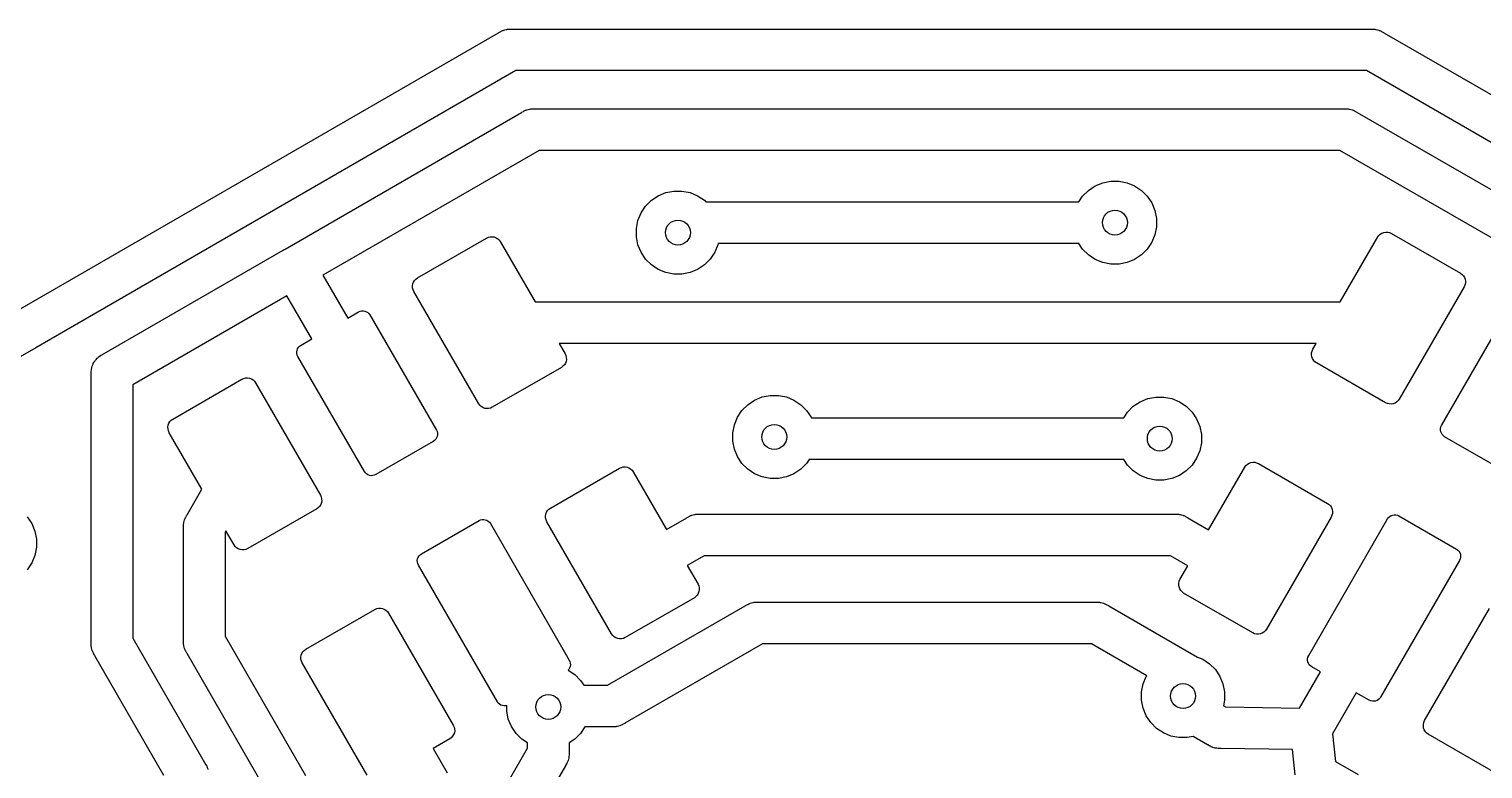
# Model space of a CAD drawing. Extents: x 3.79 to 7.56, y -4.78 to -3.57.
# Drawn here: x 4.8947 to 5.2392, y -3.9547 to -3.7793 of the extents above; entities that cross this region are included whole.
import ezdxf

# ---------------------------------------------------------------- set-up
doc = ezdxf.new("R2010")
doc.units = 0
doc.header["$MEASUREMENT"] = 0
doc.layers.add('BLACK', color=7, linetype='CONTINUOUS')

msp = doc.modelspace()

# ---------------------------------------------------------------- linework, layer by layer
at = {"layer": 'BLACK', "linetype": 'CONTINUOUS'}
for p, q in [((4.89098, -3.84656), (5.00593, -3.78019)), ((5.00593, -3.78019), (5.00599, -3.78014)), ((5.00599, -3.78014), (5.00635, -3.77995)), ((5.00635, -3.77995), (5.00649, -3.77987)), ((5.00649, -3.77987), (5.00656, -3.77984)), ((5.00656, -3.77984), (5.00685, -3.77968)), ((5.00685, -3.77968), (5.007, -3.77964)), ((5.007, -3.77964), (5.00715, -3.77957)), ((5.00715, -3.77957), (5.00746, -3.7795)), ((5.00746, -3.7795), (5.00777, -3.7794)), ((5.00777, -3.7794), (5.00793, -3.77939)), ((5.00793, -3.77939), (5.00809, -3.77935)), ((5.00809, -3.77935), (5.00842, -3.77934)), ((5.00842, -3.77934), (5.0085, -3.77933)), ((5.0085, -3.77933), (5.00866, -3.77933)), ((5.00866, -3.77933), (5.00906, -3.77932)), ((5.00906, -3.77932), (5.00914, -3.77933)), ((5.00914, -3.77933), (5.21247, -3.77933)), ((5.21247, -3.77933), (5.21255, -3.77932)), ((5.21255, -3.77932), (5.21295, -3.77933)), ((5.21295, -3.77933), (5.21311, -3.77933)), ((5.21311, -3.77933), (5.2132, -3.77934)), ((5.2132, -3.77934), (5.21352, -3.77935)), ((5.21352, -3.77935), (5.21367, -3.77939)), ((5.21367, -3.77939), (5.21384, -3.7794)), ((5.21384, -3.7794), (5.21415, -3.7795)), ((5.21415, -3.7795), (5.21446, -3.77957)), ((5.21446, -3.77957), (5.21461, -3.77964)), ((5.21461, -3.77964), (5.21476, -3.77968)), ((5.21476, -3.77968), (5.21505, -3.77984)), ((5.21505, -3.77984), (5.21512, -3.77987)), ((5.21512, -3.77987), (5.21526, -3.77995)), ((5.21526, -3.77995), (5.21562, -3.78014)), ((5.21562, -3.78014), (5.21568, -3.78019)), ((5.21568, -3.78019), (5.32607, -3.84392)), ((5.01006, -3.78917), (4.8963, -3.85485)), ((5.21155, -3.78917), (5.01006, -3.78917)), ((5.32116, -3.85246), (5.21155, -3.78917)), ((4.95535, -3.83145), (5.0114, -3.79909)), ((5.0114, -3.79909), (5.01146, -3.79904)), ((5.01146, -3.79904), (5.01182, -3.79885)), ((5.01182, -3.79885), (5.01196, -3.79877)), ((5.01196, -3.79877), (5.01203, -3.79873)), ((5.01203, -3.79873), (5.01232, -3.79858)), ((5.01232, -3.79858), (5.01247, -3.79853)), ((5.01247, -3.79853), (5.01262, -3.79847)), ((5.01262, -3.79847), (5.01293, -3.79839)), ((5.01293, -3.79839), (5.01324, -3.7983)), ((5.01324, -3.7983), (5.01341, -3.79828)), ((5.01341, -3.79828), (5.01356, -3.79825)), ((5.01356, -3.79825), (5.01389, -3.79824)), ((5.01389, -3.79824), (5.01397, -3.79823)), ((5.01397, -3.79823), (5.01413, -3.79823)), ((5.01413, -3.79823), (5.01453, -3.79822)), ((5.01453, -3.79822), (5.01461, -3.79823)), ((5.01461, -3.79823), (5.20617, -3.79823)), ((5.20617, -3.79823), (5.20625, -3.79822)), ((5.20625, -3.79822), (5.20665, -3.79823)), ((5.20665, -3.79823), (5.20682, -3.79823)), ((5.20682, -3.79823), (5.2069, -3.79824)), ((5.2069, -3.79824), (5.20722, -3.79825)), ((5.20722, -3.79825), (5.20738, -3.79828)), ((5.20738, -3.79828), (5.20754, -3.7983)), ((5.20754, -3.7983), (5.20785, -3.79839)), ((5.20785, -3.79839), (5.20816, -3.79847)), ((5.20816, -3.79847), (5.20831, -3.79853)), ((5.20831, -3.79853), (5.20847, -3.79858)), ((5.20847, -3.79858), (5.20875, -3.79873)), ((5.20875, -3.79873), (5.20883, -3.79877)), ((5.20883, -3.79877), (5.20897, -3.79885)), ((5.20897, -3.79885), (5.20932, -3.79904)), ((5.20932, -3.79904), (5.20938, -3.79909)), ((5.20938, -3.79909), (5.25958, -3.82807)), ((5.01553, -3.80807), (4.96432, -3.83764)), ((5.20526, -3.80807), (5.01553, -3.80807)), ((5.25446, -3.83648), (5.20526, -3.80807)), ((5.14569, -3.81755), (5.14731, -3.81647)), ((5.14731, -3.81647), (5.1491, -3.81573)), ((5.1491, -3.81573), (5.151, -3.81535)), ((5.151, -3.81535), (5.15294, -3.81535)), ((5.15294, -3.81535), (5.15484, -3.81573)), ((5.15484, -3.81573), (5.15663, -3.81647)), ((5.15663, -3.81647), (5.15824, -3.81755)), ((5.04078, -3.82128), (5.04215, -3.81991)), ((5.04215, -3.81991), (5.04376, -3.81884)), ((5.04376, -3.81884), (5.04555, -3.81809)), ((5.04555, -3.81809), (5.04746, -3.81772)), ((5.04746, -3.81772), (5.04939, -3.81772)), ((5.04939, -3.81772), (5.0513, -3.81809)), ((5.0513, -3.81809), (5.05309, -3.81884)), ((5.05309, -3.81884), (5.0547, -3.81991)), ((5.0547, -3.81991), (5.05506, -3.82028)), ((5.14342, -3.82028), (5.14432, -3.81892)), ((5.14432, -3.81892), (5.14569, -3.81755)), ((5.15824, -3.81755), (5.15961, -3.81892)), ((5.15961, -3.81892), (5.16069, -3.82053)), ((5.03896, -3.82469), (5.0397, -3.8229)), ((5.0397, -3.8229), (5.04078, -3.82128)), ((5.05506, -3.82028), (5.14342, -3.82028)), ((5.16069, -3.82053), (5.16143, -3.82233)), ((5.16143, -3.82233), (5.16181, -3.82423)), ((5.03858, -3.82659), (5.03896, -3.82469)), ((5.03858, -3.82853), (5.03858, -3.82659)), ((5.16181, -3.82617), (5.16143, -3.82807)), ((5.16181, -3.82423), (5.16181, -3.82617)), ((4.98674, -3.83829), (5.00311, -3.82884)), ((5.00311, -3.82884), (5.00353, -3.82865)), ((5.00353, -3.82865), (5.00398, -3.82854)), ((5.00398, -3.82854), (5.00444, -3.82853)), ((5.00444, -3.82853), (5.0049, -3.8286)), ((5.0049, -3.8286), (5.00533, -3.82876)), ((5.00533, -3.82876), (5.00573, -3.82901)), ((5.00573, -3.82901), (5.00607, -3.82933)), ((5.00607, -3.82933), (5.00634, -3.8297)), ((5.00634, -3.8297), (5.01458, -3.84398)), ((5.03896, -3.83043), (5.03858, -3.82853)), ((5.05795, -3.83012), (5.05789, -3.83043)), ((5.14342, -3.83012), (5.05795, -3.83012)), ((5.14432, -3.83147), (5.14342, -3.83012)), ((5.16069, -3.82986), (5.15961, -3.83147)), ((5.16143, -3.82807), (5.16069, -3.82986)), ((5.20536, -3.84398), (5.21424, -3.8286)), ((5.21424, -3.8286), (5.2145, -3.82823)), ((5.2145, -3.82823), (5.21484, -3.82791)), ((5.21484, -3.82791), (5.21524, -3.82767)), ((5.21524, -3.82767), (5.21567, -3.8275)), ((5.21567, -3.8275), (5.21613, -3.82743)), ((5.21613, -3.82743), (5.21659, -3.82744)), ((5.21659, -3.82744), (5.21704, -3.82755)), ((5.21704, -3.82755), (5.21746, -3.82774)), ((5.21746, -3.82774), (5.23383, -3.83719)), ((4.91196, -3.8565), (4.95493, -3.83169)), ((4.95493, -3.83169), (4.95512, -3.83155)), ((4.95493, -3.83169), (4.95493, -3.83169)), ((4.95493, -3.83169), (4.95493, -3.83169)), ((4.95512, -3.83155), (4.95535, -3.83145)), ((5.0397, -3.83222), (5.03896, -3.83043)), ((5.04078, -3.83383), (5.0397, -3.83222)), ((5.05715, -3.83222), (5.05607, -3.83383)), ((5.05789, -3.83043), (5.05715, -3.83222)), ((5.14569, -3.83284), (5.14432, -3.83147)), ((5.14731, -3.83392), (5.14569, -3.83284)), ((5.15824, -3.83284), (5.15663, -3.83392)), ((5.15961, -3.83147), (5.15824, -3.83284)), ((5.04215, -3.8352), (5.04078, -3.83383)), ((5.04376, -3.83628), (5.04215, -3.8352)), ((5.04555, -3.83702), (5.04376, -3.83628)), ((5.04746, -3.8374), (5.04555, -3.83702)), ((5.0513, -3.83702), (5.04939, -3.8374)), ((5.05309, -3.83628), (5.0513, -3.83702)), ((5.0547, -3.8352), (5.05309, -3.83628)), ((5.05607, -3.83383), (5.0547, -3.8352)), ((5.1491, -3.83466), (5.14731, -3.83392)), ((5.151, -3.83504), (5.1491, -3.83466)), ((5.15294, -3.83504), (5.151, -3.83504)), ((5.15484, -3.83466), (5.15294, -3.83504)), ((5.15663, -3.83392), (5.15484, -3.83466)), ((4.96432, -3.83764), (4.97021, -3.84783)), ((4.98557, -3.84018), (4.98564, -3.83972)), ((4.98558, -3.84064), (4.98557, -3.84018)), ((4.98564, -3.83972), (4.98581, -3.83929)), ((4.98581, -3.83929), (4.98605, -3.83889)), ((4.98605, -3.83889), (4.98637, -3.83856)), ((4.98637, -3.83856), (4.98674, -3.83829)), ((5.04939, -3.8374), (5.04746, -3.8374)), ((5.23469, -3.84042), (5.21934, -3.86701)), ((5.23383, -3.83719), (5.2342, -3.83746)), ((5.2342, -3.83746), (5.23452, -3.8378)), ((5.23452, -3.8378), (5.23477, -3.83819)), ((5.23488, -3.83999), (5.23469, -3.84042)), ((5.23477, -3.83819), (5.23493, -3.83862)), ((5.23499, -3.83954), (5.23488, -3.83999)), ((5.23493, -3.83862), (5.235, -3.83908)), ((5.235, -3.83908), (5.23499, -3.83954)), ((4.9558, -3.84256), (4.91927, -3.86365)), ((4.96168, -3.85275), (4.9558, -3.84256)), ((4.98569, -3.84109), (4.98558, -3.84064)), ((4.98588, -3.84151), (4.98569, -3.84109)), ((5.00123, -3.86811), (4.98588, -3.84151)), ((5.01458, -3.84398), (5.20536, -3.84398)), ((4.97021, -3.84783), (4.97276, -3.84636)), ((4.97276, -3.84636), (4.97312, -3.8462)), ((4.97312, -3.8462), (4.97349, -3.84611)), ((4.97349, -3.84611), (4.97388, -3.8461)), ((4.97388, -3.8461), (4.97426, -3.84616)), ((4.97426, -3.84616), (4.97462, -3.8463)), ((4.97462, -3.8463), (4.97495, -3.8465)), ((4.97495, -3.8465), (4.97523, -3.84676)), ((4.97523, -3.84676), (4.97545, -3.84708)), ((4.97545, -3.84708), (4.9912, -3.87435)), ((5.22937, -3.87326), (5.24512, -3.84598)), ((4.95881, -3.85446), (4.95913, -3.85423)), ((4.95913, -3.85423), (4.96168, -3.85275)), ((5.19967, -3.85383), (5.02026, -3.85383)), ((5.02026, -3.85383), (5.02169, -3.8563)), ((5.19888, -3.8552), (5.19967, -3.85383)), ((4.8963, -3.85485), (4.86437, -3.87329)), ((4.8963, -3.85485), (4.8963, -3.85485)), ((4.91034, -3.85793), (4.91042, -3.85779)), ((4.91042, -3.85779), (4.91065, -3.85756)), ((4.91065, -3.85756), (4.91085, -3.85731)), ((4.91085, -3.85731), (4.91098, -3.8572)), ((4.91098, -3.8572), (4.91109, -3.85709)), ((4.91109, -3.85709), (4.91135, -3.8569)), ((4.91135, -3.8569), (4.9116, -3.85669)), ((4.9116, -3.85669), (4.91196, -3.8565)), ((4.95815, -3.85581), (4.95821, -3.85543)), ((4.95816, -3.85619), (4.95815, -3.85581)), ((4.95825, -3.85657), (4.95816, -3.85619)), ((4.95821, -3.85543), (4.95834, -3.85507)), ((4.95841, -3.85692), (4.95825, -3.85657)), ((4.95834, -3.85507), (4.95855, -3.85474)), ((4.97415, -3.8842), (4.95841, -3.85692)), ((4.95855, -3.85474), (4.95881, -3.85446)), ((5.02169, -3.8563), (5.02188, -3.85672)), ((5.02188, -3.85672), (5.02199, -3.85717)), ((5.022, -3.85763), (5.02193, -3.85809)), ((5.02199, -3.85717), (5.022, -3.85763)), ((5.19857, -3.85653), (5.19858, -3.85607)), ((5.19864, -3.85699), (5.19857, -3.85653)), ((5.19858, -3.85607), (5.19869, -3.85562)), ((5.19881, -3.85743), (5.19864, -3.85699)), ((5.19869, -3.85562), (5.19888, -3.8552)), ((5.19905, -3.85782), (5.19881, -3.85743)), ((5.19937, -3.85816), (5.19905, -3.85782)), ((4.90941, -3.86048), (4.90947, -3.86016)), ((4.90943, -3.86088), (4.90941, -3.86048)), ((4.90943, -3.92462), (4.90943, -3.86088)), ((4.90947, -3.86016), (4.9095, -3.85984)), ((4.9095, -3.85984), (4.90954, -3.85968)), ((4.90954, -3.85968), (4.90957, -3.85952)), ((4.90957, -3.85952), (4.90968, -3.85922)), ((4.90968, -3.85922), (4.90978, -3.85891)), ((4.90978, -3.85891), (4.90986, -3.85877)), ((4.90986, -3.85877), (4.90991, -3.85862)), ((4.90991, -3.85862), (4.91008, -3.85834)), ((4.91008, -3.85834), (4.91024, -3.85806)), ((4.91024, -3.85806), (4.91034, -3.85793)), ((5.02083, -3.85952), (5.00446, -3.86897)), ((5.0212, -3.85925), (5.02083, -3.85952)), ((5.02152, -3.85892), (5.0212, -3.85925)), ((5.02176, -3.85852), (5.02152, -3.85892)), ((5.02193, -3.85809), (5.02176, -3.85852)), ((5.19975, -3.85843), (5.19937, -3.85816)), ((5.21611, -3.86787), (5.19975, -3.85843)), ((4.91927, -3.86365), (4.91927, -3.92371)), ((4.92878, -3.87175), (4.94515, -3.8623)), ((4.94515, -3.8623), (4.94557, -3.86211)), ((4.94557, -3.86211), (4.94602, -3.86201)), ((4.94602, -3.86201), (4.94648, -3.86199)), ((4.94648, -3.86199), (4.94694, -3.86207)), ((4.94694, -3.86207), (4.94737, -3.86223)), ((4.94737, -3.86223), (4.94777, -3.86247)), ((4.94777, -3.86247), (4.9481, -3.86279)), ((4.9481, -3.86279), (4.94837, -3.86317)), ((4.94837, -3.86317), (4.96373, -3.88976)), ((5.0015, -3.86848), (5.00123, -3.86811)), ((5.06499, -3.86834), (5.0666, -3.86726)), ((5.0666, -3.86726), (5.06839, -3.86652)), ((5.06839, -3.86652), (5.07029, -3.86614)), ((5.07029, -3.86614), (5.07223, -3.86614)), ((5.07223, -3.86614), (5.07413, -3.86652)), ((5.07413, -3.86652), (5.07592, -3.86726)), ((5.07592, -3.86726), (5.07753, -3.86834)), ((5.15632, -3.86873), (5.15794, -3.86766)), ((5.15794, -3.86766), (5.15973, -3.86691)), ((5.15973, -3.86691), (5.16163, -3.86654)), ((5.16163, -3.86654), (5.16357, -3.86654)), ((5.16357, -3.86654), (5.16547, -3.86691)), ((5.16547, -3.86691), (5.16726, -3.86766)), ((5.16726, -3.86766), (5.16887, -3.86873)), ((5.21653, -3.86807), (5.21611, -3.86787)), ((5.21698, -3.86817), (5.21653, -3.86807)), ((5.21745, -3.86819), (5.21698, -3.86817)), ((5.2179, -3.86811), (5.21745, -3.86819)), ((5.21834, -3.86795), (5.2179, -3.86811)), ((5.21873, -3.8677), (5.21834, -3.86795)), ((5.21907, -3.86739), (5.21873, -3.8677)), ((5.21934, -3.86701), (5.21907, -3.86739)), ((5.00184, -3.8688), (5.0015, -3.86848)), ((5.00223, -3.86904), (5.00184, -3.8688)), ((5.00267, -3.86921), (5.00223, -3.86904)), ((5.00312, -3.86928), (5.00267, -3.86921)), ((5.00359, -3.86927), (5.00312, -3.86928)), ((5.00404, -3.86916), (5.00359, -3.86927)), ((5.00446, -3.86897), (5.00404, -3.86916)), ((5.0618, -3.87311), (5.06254, -3.87132)), ((5.06254, -3.87132), (5.06361, -3.86971)), ((5.06361, -3.86971), (5.06499, -3.86834)), ((5.07753, -3.86834), (5.07891, -3.86971)), ((5.07891, -3.86971), (5.07998, -3.87132)), ((5.07998, -3.87132), (5.08004, -3.87146)), ((5.08004, -3.87146), (5.15405, -3.87146)), ((5.15405, -3.87146), (5.15495, -3.8701)), ((5.15495, -3.8701), (5.15632, -3.86873)), ((5.16887, -3.86873), (5.17024, -3.8701)), ((5.17024, -3.8701), (5.17132, -3.87172)), ((4.9276, -3.87364), (4.92768, -3.87319)), ((4.92762, -3.8741), (4.9276, -3.87364)), ((4.92773, -3.87456), (4.92762, -3.8741)), ((4.92768, -3.87319), (4.92784, -3.87275)), ((4.92792, -3.87498), (4.92773, -3.87456)), ((4.92784, -3.87275), (4.92809, -3.87236)), ((4.93565, -3.88838), (4.92792, -3.87498)), ((4.92809, -3.87236), (4.9284, -3.87202)), ((4.9284, -3.87202), (4.92878, -3.87175)), ((4.9912, -3.87435), (4.99136, -3.87471)), ((4.99136, -3.87471), (4.99145, -3.87508)), ((5.06142, -3.87501), (5.0618, -3.87311)), ((5.06142, -3.87695), (5.06142, -3.87501)), ((5.17132, -3.87172), (5.17206, -3.87351)), ((5.17206, -3.87351), (5.17244, -3.87541)), ((5.22911, -3.87437), (5.22912, -3.87398)), ((5.22917, -3.87475), (5.22911, -3.87437)), ((5.22912, -3.87398), (5.22921, -3.87361)), ((5.22931, -3.87511), (5.22917, -3.87475)), ((5.22921, -3.87361), (5.22937, -3.87326)), ((4.99048, -3.87704), (4.97684, -3.88492)), ((4.99079, -3.87682), (4.99048, -3.87704)), ((4.99106, -3.87654), (4.99079, -3.87682)), ((4.99126, -3.87621), (4.99106, -3.87654)), ((4.9914, -3.87585), (4.99126, -3.87621)), ((4.99146, -3.87547), (4.9914, -3.87585)), ((4.99145, -3.87508), (4.99146, -3.87547)), ((5.0618, -3.87886), (5.06142, -3.87695)), ((5.17244, -3.87735), (5.17206, -3.87925)), ((5.17244, -3.87541), (5.17244, -3.87735)), ((5.22951, -3.87544), (5.22931, -3.87511)), ((5.22978, -3.87572), (5.22951, -3.87544)), ((5.23009, -3.87595), (5.22978, -3.87572)), ((5.24373, -3.88382), (5.23009, -3.87595)), ((5.06254, -3.88065), (5.0618, -3.87886)), ((5.06361, -3.88226), (5.06254, -3.88065)), ((5.07955, -3.8813), (5.07891, -3.88226)), ((5.15405, -3.8813), (5.07955, -3.8813)), ((5.15495, -3.88265), (5.15405, -3.8813)), ((5.17132, -3.88104), (5.17024, -3.88265)), ((5.17206, -3.87925), (5.17132, -3.88104)), ((4.97438, -3.88451), (4.97415, -3.8842)), ((4.97466, -3.88477), (4.97438, -3.88451)), ((4.97499, -3.88498), (4.97466, -3.88477)), ((4.97535, -3.88511), (4.97499, -3.88498)), ((4.97573, -3.88518), (4.97535, -3.88511)), ((4.97612, -3.88516), (4.97573, -3.88518)), ((4.97649, -3.88508), (4.97612, -3.88516)), ((4.97684, -3.88492), (4.97649, -3.88508)), ((5.01824, -3.89284), (5.03461, -3.88339)), ((5.03461, -3.88339), (5.03503, -3.8832)), ((5.03503, -3.8832), (5.03548, -3.88309)), ((5.03548, -3.88309), (5.03594, -3.88308)), ((5.03594, -3.88308), (5.0364, -3.88315)), ((5.0364, -3.88315), (5.03683, -3.88332)), ((5.03683, -3.88332), (5.03722, -3.88356)), ((5.03722, -3.88356), (5.03756, -3.88388)), ((5.03756, -3.88388), (5.03783, -3.88425)), ((5.03783, -3.88425), (5.04573, -3.89793)), ((5.06499, -3.88363), (5.06361, -3.88226)), ((5.0666, -3.88471), (5.06499, -3.88363)), ((5.06839, -3.88545), (5.0666, -3.88471)), ((5.07592, -3.88471), (5.07413, -3.88545)), ((5.07753, -3.88363), (5.07592, -3.88471)), ((5.07891, -3.88226), (5.07753, -3.88363)), ((5.15632, -3.88402), (5.15495, -3.88265)), ((5.15794, -3.8851), (5.15632, -3.88402)), ((5.15973, -3.88584), (5.15794, -3.8851)), ((5.16726, -3.8851), (5.16547, -3.88584)), ((5.16887, -3.88402), (5.16726, -3.8851)), ((5.17024, -3.88265), (5.16887, -3.88402)), ((5.17417, -3.898), (5.18274, -3.88316)), ((5.18274, -3.88316), (5.18301, -3.88278)), ((5.18301, -3.88278), (5.18335, -3.88246)), ((5.18335, -3.88246), (5.18374, -3.88222)), ((5.18374, -3.88222), (5.18417, -3.88206)), ((5.18417, -3.88206), (5.18463, -3.88198)), ((5.18463, -3.88198), (5.18509, -3.882)), ((5.18509, -3.882), (5.18554, -3.8821)), ((5.18554, -3.8821), (5.18597, -3.88229)), ((5.18597, -3.88229), (5.20233, -3.89174)), ((4.93216, -3.89443), (4.93565, -3.88838)), ((5.07029, -3.88583), (5.06839, -3.88545)), ((5.07223, -3.88583), (5.07029, -3.88583)), ((5.07413, -3.88545), (5.07223, -3.88583)), ((5.16163, -3.88622), (5.15973, -3.88584)), ((5.16357, -3.88622), (5.16163, -3.88622)), ((5.16547, -3.88584), (5.16357, -3.88622)), ((4.9638, -3.89199), (4.96356, -3.89238)), ((4.96373, -3.88976), (4.96392, -3.89018)), ((4.96396, -3.89155), (4.9638, -3.89199)), ((4.96392, -3.89018), (4.96402, -3.89063)), ((4.96404, -3.8911), (4.96396, -3.89155)), ((4.96402, -3.89063), (4.96404, -3.8911)), ((5.20233, -3.89174), (5.20271, -3.89201)), ((5.20271, -3.89201), (5.20302, -3.89235)), ((4.89426, -3.89491), (4.89534, -3.89652)), ((4.93146, -3.89597), (4.93154, -3.89565)), ((4.93154, -3.89565), (4.9316, -3.89551)), ((4.9316, -3.89551), (4.93165, -3.89535)), ((4.93165, -3.89535), (4.9318, -3.89507)), ((4.9318, -3.89507), (4.93184, -3.89499)), ((4.93184, -3.89499), (4.93192, -3.89485)), ((4.93192, -3.89485), (4.93211, -3.8945)), ((4.93211, -3.8945), (4.93216, -3.89443)), ((4.96286, -3.89299), (4.9465, -3.90244)), ((4.96324, -3.89272), (4.96286, -3.89299)), ((4.96356, -3.89238), (4.96324, -3.89272)), ((5.00131, -3.8958), (5.00166, -3.89564)), ((5.00166, -3.89564), (5.00203, -3.89555)), ((5.00203, -3.89555), (5.00242, -3.89554)), ((5.00242, -3.89554), (5.0028, -3.8956)), ((5.0028, -3.8956), (5.00316, -3.89573)), ((5.01706, -3.89473), (5.01714, -3.89427)), ((5.01708, -3.89519), (5.01706, -3.89473)), ((5.01718, -3.89564), (5.01708, -3.89519)), ((5.01714, -3.89427), (5.0173, -3.89384)), ((5.01737, -3.89607), (5.01718, -3.89564)), ((5.0173, -3.89384), (5.01755, -3.89345)), ((5.01755, -3.89345), (5.01786, -3.89311)), ((5.01786, -3.89311), (5.01824, -3.89284)), ((5.04573, -3.89793), (5.05053, -3.89515)), ((5.05053, -3.89515), (5.05059, -3.8951)), ((5.05059, -3.8951), (5.05095, -3.89491)), ((5.05095, -3.89491), (5.05109, -3.89483)), ((5.05109, -3.89483), (5.05116, -3.8948)), ((5.05116, -3.8948), (5.05145, -3.89464)), ((5.05145, -3.89464), (5.0516, -3.8946)), ((5.0516, -3.8946), (5.05175, -3.89453)), ((5.05175, -3.89453), (5.05207, -3.89446)), ((5.05207, -3.89446), (5.05238, -3.89436)), ((5.05238, -3.89436), (5.05254, -3.89435)), ((5.05254, -3.89435), (5.05269, -3.89431)), ((5.05269, -3.89431), (5.05302, -3.8943)), ((5.05302, -3.8943), (5.0531, -3.89429)), ((5.0531, -3.89429), (5.05326, -3.89429)), ((5.05326, -3.89429), (5.05366, -3.89428)), ((5.05366, -3.89428), (5.05374, -3.89429)), ((5.05374, -3.89429), (5.16603, -3.89429)), ((5.16603, -3.89429), (5.16611, -3.89428)), ((5.16611, -3.89428), (5.16651, -3.89429)), ((5.16651, -3.89429), (5.16667, -3.89429)), ((5.16667, -3.89429), (5.16675, -3.8943)), ((5.16675, -3.8943), (5.16708, -3.89431)), ((5.16708, -3.89431), (5.16723, -3.89435)), ((5.16723, -3.89435), (5.16739, -3.89436)), ((5.16739, -3.89436), (5.1677, -3.89446)), ((5.1677, -3.89446), (5.16802, -3.89453)), ((5.16802, -3.89453), (5.16817, -3.8946)), ((5.16817, -3.8946), (5.16832, -3.89464)), ((5.16832, -3.89464), (5.16861, -3.8948)), ((5.16861, -3.8948), (5.16868, -3.89483)), ((5.16868, -3.89483), (5.16882, -3.89491)), ((5.16882, -3.89491), (5.16918, -3.8951)), ((5.16918, -3.8951), (5.16924, -3.89515)), ((5.16924, -3.89515), (5.17417, -3.898)), ((5.2032, -3.89497), (5.18784, -3.92156)), ((5.19787, -3.92781), (5.21657, -3.89542)), ((5.20302, -3.89235), (5.20327, -3.89274)), ((5.20339, -3.89455), (5.2032, -3.89497)), ((5.20327, -3.89274), (5.20343, -3.89318)), ((5.20349, -3.8941), (5.20339, -3.89455)), ((5.20343, -3.89318), (5.20351, -3.89363)), ((5.20351, -3.89363), (5.20349, -3.8941)), ((5.21657, -3.89542), (5.2168, -3.89511)), ((5.2168, -3.89511), (5.21708, -3.89484)), ((5.21708, -3.89484), (5.21741, -3.89464)), ((5.21741, -3.89464), (5.21777, -3.8945)), ((5.21777, -3.8945), (5.21815, -3.89444)), ((5.21815, -3.89444), (5.21854, -3.89445)), ((5.21854, -3.89445), (5.21891, -3.89454)), ((5.21891, -3.89454), (5.21926, -3.8947)), ((5.21926, -3.8947), (5.2329, -3.90257)), ((4.89534, -3.89652), (4.89608, -3.89831)), ((4.89608, -3.89831), (4.89646, -3.90021)), ((4.93129, -3.89757), (4.9313, -3.89716)), ((4.9313, -3.89765), (4.93129, -3.89757)), ((4.9313, -3.897), (4.93131, -3.89692)), ((4.9313, -3.89716), (4.9313, -3.897)), ((4.9313, -3.92412), (4.9313, -3.89765)), ((4.93131, -3.89692), (4.93132, -3.8966)), ((4.93132, -3.8966), (4.93135, -3.89644)), ((4.93135, -3.89644), (4.93137, -3.89628)), ((4.93137, -3.89628), (4.93146, -3.89597)), ((4.94134, -3.89822), (4.94114, -3.89856)), ((4.94114, -3.89856), (4.94114, -3.92321)), ((4.94327, -3.90157), (4.94134, -3.89822)), ((4.98767, -3.90367), (5.00131, -3.8958)), ((5.00316, -3.89573), (5.00349, -3.89594)), ((5.00349, -3.89594), (5.00377, -3.8962)), ((5.00377, -3.8962), (5.004, -3.89652)), ((5.004, -3.89652), (5.0227, -3.92891)), ((5.03273, -3.92266), (5.01737, -3.89607)), ((4.89646, -3.90215), (4.89608, -3.90405)), ((4.89646, -3.90021), (4.89646, -3.90215)), ((4.94354, -3.90195), (4.94327, -3.90157)), ((4.94388, -3.90226), (4.94354, -3.90195)), ((4.94427, -3.90251), (4.94388, -3.90226)), ((4.9447, -3.90267), (4.94427, -3.90251)), ((4.9465, -3.90244), (4.94608, -3.90263)), ((5.2329, -3.90257), (5.23322, -3.9028)), ((4.89534, -3.90584), (4.89426, -3.90746)), ((4.89608, -3.90405), (4.89534, -3.90584)), ((4.94516, -3.90275), (4.9447, -3.90267)), ((4.94562, -3.90273), (4.94516, -3.90275)), ((4.94608, -3.90263), (4.94562, -3.90273)), ((4.98669, -3.90525), (4.98675, -3.90486)), ((4.9867, -3.90563), (4.98669, -3.90525)), ((4.98679, -3.90601), (4.9867, -3.90563)), ((4.98675, -3.90486), (4.98689, -3.9045)), ((4.98695, -3.90636), (4.98679, -3.90601)), ((4.98689, -3.9045), (4.98709, -3.90418)), ((4.98709, -3.90418), (4.98736, -3.90389)), ((4.98736, -3.90389), (4.98767, -3.90367)), ((5.05466, -3.90413), (5.05065, -3.90645)), ((5.16511, -3.90413), (5.05466, -3.90413)), ((5.16925, -3.90652), (5.16511, -3.90413)), ((5.23362, -3.90526), (5.21492, -3.93765)), ((5.23322, -3.9028), (5.23348, -3.90308)), ((5.23348, -3.90308), (5.23368, -3.90341)), ((5.23378, -3.90491), (5.23362, -3.90526)), ((5.23368, -3.90341), (5.23382, -3.90377)), ((5.23387, -3.90453), (5.23378, -3.90491)), ((5.23382, -3.90377), (5.23388, -3.90415)), ((5.23388, -3.90415), (5.23387, -3.90453)), ((5.00565, -3.93875), (4.98695, -3.90636)), ((5.05065, -3.90645), (5.05319, -3.91085)), ((5.16738, -3.90975), (5.16925, -3.90652)), ((5.05319, -3.91085), (5.05338, -3.91127)), ((5.05342, -3.91264), (5.05326, -3.91308)), ((5.05338, -3.91127), (5.05348, -3.91172)), ((5.0535, -3.91218), (5.05342, -3.91264)), ((5.05348, -3.91172), (5.0535, -3.91218)), ((5.16707, -3.91109), (5.16709, -3.91062)), ((5.16715, -3.91154), (5.16707, -3.91109)), ((5.16709, -3.91062), (5.16719, -3.91017)), ((5.16731, -3.91198), (5.16715, -3.91154)), ((5.16719, -3.91017), (5.16738, -3.90975)), ((5.16756, -3.91237), (5.16731, -3.91198)), ((5.16787, -3.91271), (5.16756, -3.91237)), ((5.16825, -3.91298), (5.16787, -3.91271)), ((5.03175, -3.93484), (5.06436, -3.91602)), ((5.05232, -3.91408), (5.03596, -3.92352)), ((5.0527, -3.91381), (5.05232, -3.91408)), ((5.05301, -3.91347), (5.0527, -3.91381)), ((5.05326, -3.91308), (5.05301, -3.91347)), ((5.06436, -3.91602), (5.06442, -3.91597)), ((5.06442, -3.91597), (5.06477, -3.91578)), ((5.06477, -3.91578), (5.06491, -3.9157)), ((5.06491, -3.9157), (5.06499, -3.91566)), ((5.06499, -3.91566), (5.06527, -3.91551)), ((5.06527, -3.91551), (5.06543, -3.91546)), ((5.06543, -3.91546), (5.06558, -3.9154)), ((5.06558, -3.9154), (5.06589, -3.91532)), ((5.06589, -3.91532), (5.0662, -3.91523)), ((5.0662, -3.91523), (5.06636, -3.91521)), ((5.06636, -3.91521), (5.06652, -3.91518)), ((5.06652, -3.91518), (5.06684, -3.91517)), ((5.06684, -3.91517), (5.06692, -3.91516)), ((5.06692, -3.91516), (5.06709, -3.91516)), ((5.06709, -3.91516), (5.06749, -3.91514)), ((5.06749, -3.91514), (5.06757, -3.91516)), ((5.06757, -3.91516), (5.14729, -3.91516)), ((5.14729, -3.91516), (5.14737, -3.91514)), ((5.14737, -3.91514), (5.14777, -3.91516)), ((5.14777, -3.91516), (5.14794, -3.91516)), ((5.14794, -3.91516), (5.14802, -3.91517)), ((5.14802, -3.91517), (5.14834, -3.91518)), ((5.14834, -3.91518), (5.1485, -3.91521)), ((5.1485, -3.91521), (5.14866, -3.91523)), ((5.14866, -3.91523), (5.14897, -3.91532)), ((5.14897, -3.91532), (5.14928, -3.9154)), ((5.14928, -3.9154), (5.14943, -3.91546)), ((5.14943, -3.91546), (5.14959, -3.91551)), ((5.14959, -3.91551), (5.14987, -3.91566)), ((5.14987, -3.91566), (5.14995, -3.9157)), ((5.14995, -3.9157), (5.15009, -3.91578)), ((5.15009, -3.91578), (5.15044, -3.91597)), ((5.15044, -3.91597), (5.1505, -3.91602)), ((5.1505, -3.91602), (5.17157, -3.92818)), ((5.18462, -3.92243), (5.16825, -3.91298)), ((4.96028, -3.9263), (4.97664, -3.91685)), ((4.97664, -3.91685), (4.97706, -3.91666)), ((4.97706, -3.91666), (4.97752, -3.91656)), ((4.97752, -3.91656), (4.97798, -3.91654)), ((4.97798, -3.91654), (4.97844, -3.91662)), ((4.97844, -3.91662), (4.97887, -3.91678)), ((4.97887, -3.91678), (4.97926, -3.91703)), ((4.97926, -3.91703), (4.9796, -3.91734)), ((4.9796, -3.91734), (4.97987, -3.91772)), ((4.97987, -3.91772), (4.99522, -3.94431)), ((5.22535, -3.94322), (5.2407, -3.91662)), ((4.94114, -3.92321), (4.96018, -3.95619)), ((5.033, -3.92304), (5.03273, -3.92266)), ((5.03334, -3.92335), (5.033, -3.92304)), ((5.18504, -3.92262), (5.18462, -3.92243)), ((5.18549, -3.92272), (5.18504, -3.92262)), ((5.18595, -3.92274), (5.18549, -3.92272)), ((5.18641, -3.92266), (5.18595, -3.92274)), ((5.18684, -3.9225), (5.18641, -3.92266)), ((5.18723, -3.92226), (5.18684, -3.9225)), ((5.18757, -3.92194), (5.18723, -3.92226)), ((5.18784, -3.92156), (5.18757, -3.92194)), ((4.90941, -3.9247), (4.90943, -3.92462)), ((4.90943, -3.92511), (4.90941, -3.9247)), ((4.90943, -3.92527), (4.90943, -3.92511)), ((4.90943, -3.92535), (4.90943, -3.92527)), ((4.90944, -3.92567), (4.90943, -3.92535)), ((4.90948, -3.92583), (4.90944, -3.92567)), ((4.9095, -3.92599), (4.90948, -3.92583)), ((4.90959, -3.9263), (4.9095, -3.92599)), ((4.90966, -3.92662), (4.90959, -3.9263)), ((4.90973, -3.92677), (4.90966, -3.92662)), ((4.91927, -3.92371), (4.93657, -3.95368)), ((4.93129, -3.9242), (4.9313, -3.92412)), ((4.9313, -3.9246), (4.93129, -3.9242)), ((4.9313, -3.92477), (4.9313, -3.9246)), ((4.93131, -3.92485), (4.9313, -3.92477)), ((4.93132, -3.92517), (4.93131, -3.92485)), ((4.93135, -3.92533), (4.93132, -3.92517)), ((4.93137, -3.92549), (4.93135, -3.92533)), ((4.93146, -3.9258), (4.93137, -3.92549)), ((4.93154, -3.92611), (4.93146, -3.9258)), ((4.9316, -3.92626), (4.93154, -3.92611)), ((4.93165, -3.92642), (4.9316, -3.92626)), ((4.9318, -3.9267), (4.93165, -3.92642)), ((4.93184, -3.92678), (4.9318, -3.9267)), ((4.95958, -3.92691), (4.9599, -3.92657)), ((4.9599, -3.92657), (4.96028, -3.9263)), ((5.03373, -3.9236), (5.03334, -3.92335)), ((5.03416, -3.92376), (5.03373, -3.9236)), ((5.03462, -3.92384), (5.03416, -3.92376)), ((5.03508, -3.92382), (5.03462, -3.92384)), ((5.03553, -3.92372), (5.03508, -3.92382)), ((5.03596, -3.92352), (5.03553, -3.92372)), ((5.06848, -3.925), (5.03588, -3.94382)), ((5.14638, -3.925), (5.06848, -3.925)), ((5.1595, -3.93258), (5.14638, -3.925)), ((4.90978, -3.92692), (4.90973, -3.92677)), ((4.90993, -3.92721), (4.90978, -3.92692)), ((4.90996, -3.92728), (4.90993, -3.92721)), ((4.91005, -3.92742), (4.90996, -3.92728)), ((4.91024, -3.92778), (4.91005, -3.92742)), ((4.91029, -3.92784), (4.91024, -3.92778)), ((4.92667, -3.95621), (4.91029, -3.92784)), ((4.93192, -3.92692), (4.93184, -3.92678)), ((4.93211, -3.92727), (4.93192, -3.92692)), ((4.93216, -3.92733), (4.93211, -3.92727)), ((4.95028, -3.95872), (4.93216, -3.92733)), ((4.9591, -3.92819), (4.95918, -3.92774)), ((4.95912, -3.92866), (4.9591, -3.92819)), ((4.95922, -3.92911), (4.95912, -3.92866)), ((4.95918, -3.92774), (4.95934, -3.9273)), ((4.95941, -3.92953), (4.95922, -3.92911)), ((4.95934, -3.9273), (4.95958, -3.92691)), ((4.97477, -3.95612), (4.95941, -3.92953)), ((5.0227, -3.92891), (5.02286, -3.92926)), ((5.02286, -3.92926), (5.02294, -3.92963)), ((5.02296, -3.93002), (5.02289, -3.9304)), ((5.02294, -3.92963), (5.02296, -3.93002)), ((5.17157, -3.92818), (5.17277, -3.92868)), ((5.17277, -3.92868), (5.17438, -3.92976)), ((5.17438, -3.92976), (5.17576, -3.93113)), ((5.19761, -3.92892), (5.19763, -3.92854)), ((5.19768, -3.9293), (5.19761, -3.92892)), ((5.19763, -3.92854), (5.19771, -3.92816)), ((5.19781, -3.92966), (5.19768, -3.9293)), ((5.19771, -3.92816), (5.19787, -3.92781)), ((5.19802, -3.92999), (5.19781, -3.92966)), ((5.19828, -3.93027), (5.19802, -3.92999)), ((5.02255, -3.93109), (5.0224, -3.93126)), ((5.0224, -3.93126), (5.02399, -3.93232)), ((5.02276, -3.93076), (5.02255, -3.93109)), ((5.02289, -3.9304), (5.02276, -3.93076)), ((5.02399, -3.93232), (5.02536, -3.93369)), ((5.15865, -3.93453), (5.15939, -3.93274)), ((5.15939, -3.93274), (5.1595, -3.93258)), ((5.17576, -3.93113), (5.17683, -3.93274)), ((5.17683, -3.93274), (5.17757, -3.93453)), ((5.19567, -3.94029), (5.20064, -3.93168)), ((5.19859, -3.9305), (5.19828, -3.93027)), ((5.20064, -3.93168), (5.19859, -3.9305)), ((5.02536, -3.93369), (5.02613, -3.93484)), ((5.02613, -3.93484), (5.03175, -3.93484)), ((5.15827, -3.93643), (5.15865, -3.93453)), ((5.15827, -3.93837), (5.15827, -3.93643)), ((5.17757, -3.93453), (5.17795, -3.93643)), ((5.17795, -3.93643), (5.17795, -3.93837)), ((5.20916, -3.9366), (5.20354, -3.94633)), ((5.21223, -3.93837), (5.20916, -3.9366)), ((5.00587, -3.93906), (5.00565, -3.93875)), ((5.00616, -3.93933), (5.00587, -3.93906)), ((5.00648, -3.93953), (5.00616, -3.93933)), ((5.00684, -3.93967), (5.00648, -3.93953)), ((5.00723, -3.93973), (5.00684, -3.93967)), ((5.00761, -3.93972), (5.00723, -3.93973)), ((5.00787, -3.93966), (5.00761, -3.93972)), ((5.00787, -3.94093), (5.00787, -3.93966)), ((5.15865, -3.94027), (5.15827, -3.93837)), ((5.15939, -3.94206), (5.15865, -3.94027)), ((5.17795, -3.93837), (5.17768, -3.93973)), ((5.17768, -3.93973), (5.17813, -3.93998)), ((5.17813, -3.93998), (5.19567, -3.94029)), ((5.21258, -3.93853), (5.21223, -3.93837)), ((5.21296, -3.93862), (5.21258, -3.93853)), ((5.21335, -3.93863), (5.21296, -3.93862)), ((5.21373, -3.93857), (5.21335, -3.93863)), ((5.21409, -3.93843), (5.21373, -3.93857)), ((5.21442, -3.93823), (5.21409, -3.93843)), ((5.2147, -3.93797), (5.21442, -3.93823)), ((5.21492, -3.93765), (5.2147, -3.93797)), ((5.00825, -3.94284), (5.00787, -3.94093)), ((5.00899, -3.94463), (5.00825, -3.94284)), ((5.03582, -3.94388), (5.03546, -3.94407)), ((5.03588, -3.94382), (5.03582, -3.94388)), ((5.16047, -3.94368), (5.15939, -3.94206)), ((5.16184, -3.94505), (5.16047, -3.94368)), ((5.22505, -3.94409), (5.22516, -3.94364)), ((5.22516, -3.94364), (5.22535, -3.94322)), ((4.99474, -3.94727), (4.99436, -3.94754)), ((4.99505, -3.94693), (4.99474, -3.94727)), ((4.9953, -3.94654), (4.99505, -3.94693)), ((4.99522, -3.94431), (4.99541, -3.94474)), ((4.99546, -3.94611), (4.9953, -3.94654)), ((4.99541, -3.94474), (4.99552, -3.94519)), ((4.99554, -3.94565), (4.99546, -3.94611)), ((4.99552, -3.94519), (4.99554, -3.94565)), ((5.01007, -3.94624), (5.00899, -3.94463)), ((5.01144, -3.94761), (5.01007, -3.94624)), ((5.02536, -3.94624), (5.02399, -3.94761)), ((5.0264, -3.94469), (5.02536, -3.94624)), ((5.03267, -3.94469), (5.0264, -3.94469)), ((5.03275, -3.9447), (5.03267, -3.94469)), ((5.03315, -3.94469), (5.03275, -3.9447)), ((5.03331, -3.94469), (5.03315, -3.94469)), ((5.03339, -3.94468), (5.03331, -3.94469)), ((5.03372, -3.94467), (5.03339, -3.94468)), ((5.03387, -3.94463), (5.03372, -3.94467)), ((5.03404, -3.94461), (5.03387, -3.94463)), ((5.03435, -3.94452), (5.03404, -3.94461)), ((5.03466, -3.94445), (5.03435, -3.94452)), ((5.03481, -3.94438), (5.03466, -3.94445)), ((5.03496, -3.94433), (5.03481, -3.94438)), ((5.03525, -3.94418), (5.03496, -3.94433)), ((5.03532, -3.94415), (5.03525, -3.94418)), ((5.03546, -3.94407), (5.03532, -3.94415)), ((5.16345, -3.94612), (5.16184, -3.94505)), ((5.16524, -3.94687), (5.16345, -3.94612)), ((5.16714, -3.94724), (5.16524, -3.94687)), ((5.16908, -3.94724), (5.16714, -3.94724)), ((5.17052, -3.94696), (5.16908, -3.94724)), ((5.17393, -3.94892), (5.17052, -3.94696)), ((5.20354, -3.94633), (5.20424, -3.9529)), ((5.22504, -3.94455), (5.22505, -3.94409)), ((5.22511, -3.94501), (5.22504, -3.94455)), ((5.22527, -3.94544), (5.22511, -3.94501)), ((5.22552, -3.94584), (5.22527, -3.94544)), ((5.22584, -3.94617), (5.22552, -3.94584)), ((5.22621, -3.94644), (5.22584, -3.94617)), ((5.24258, -3.95589), (5.22621, -3.94644)), ((4.9483, -4.06148), (5.0128, -3.94978)), ((4.99436, -3.94754), (4.99044, -3.9498)), ((4.99044, -3.9498), (4.99377, -3.95557)), ((5.0128, -3.94851), (5.01144, -3.94761)), ((5.0128, -3.94978), (5.0128, -3.94851)), ((5.02399, -3.94761), (5.02264, -3.94851)), ((5.02264, -3.94851), (5.02264, -3.95069)), ((5.02264, -3.95069), (5.02265, -3.95077)), ((5.02265, -3.95077), (5.02264, -3.95118)), ((5.17395, -3.94895), (5.17393, -3.94892)), ((5.17434, -3.94916), (5.17395, -3.94895)), ((5.17452, -3.94927), (5.17434, -3.94916)), ((5.17456, -3.94928), (5.17452, -3.94927)), ((5.1748, -3.94942), (5.17456, -3.94928)), ((5.175, -3.94948), (5.1748, -3.94942)), ((5.17518, -3.94956), (5.175, -3.94948)), ((5.17546, -3.94963), (5.17518, -3.94956)), ((5.17572, -3.94971), (5.17546, -3.94963)), ((5.17593, -3.94974), (5.17572, -3.94971)), ((5.17613, -3.94978), (5.17593, -3.94974)), ((5.17641, -3.94979), (5.17613, -3.94978)), ((5.17645, -3.9498), (5.17641, -3.94979)), ((5.17665, -3.9498), (5.17645, -3.9498)), ((5.1771, -3.94982), (5.17665, -3.9498)), ((5.17713, -3.94981), (5.1771, -3.94982)), ((5.19404, -3.9501), (5.17713, -3.94981)), ((5.19468, -3.95608), (5.19404, -3.9501)), ((4.93657, -3.95368), (4.93679, -3.95403)), ((4.93679, -3.95403), (4.9369, -3.95433)), ((5.02178, -3.95391), (4.95728, -4.06561)), ((5.02183, -3.95384), (5.02178, -3.95391)), ((5.02202, -3.95349), (5.02183, -3.95384)), ((5.0221, -3.95335), (5.02202, -3.95349)), ((5.02213, -3.95327), (5.0221, -3.95335)), ((5.02229, -3.95299), (5.02213, -3.95327)), ((5.02233, -3.95283), (5.02229, -3.95299)), ((5.0224, -3.95269), (5.02233, -3.95283)), ((5.02247, -3.95237), (5.0224, -3.95269)), ((5.02257, -3.95206), (5.02247, -3.95237)), ((5.02258, -3.9519), (5.02257, -3.95206)), ((5.02262, -3.95174), (5.02258, -3.9519)), ((5.02263, -3.95142), (5.02262, -3.95174)), ((5.02264, -3.95134), (5.02263, -3.95142)), ((5.02264, -3.95118), (5.02264, -3.95134)), ((5.20424, -3.9529), (5.20963, -3.95602)), ((4.9369, -3.95433), (4.93703, -3.95462)), ((4.93703, -3.95462), (4.93707, -3.95478))]:
    msp.add_line(p, q, dxfattribs=at)
at = {"layer": 'BLACK'}
for centre in [(5.15197, -3.8252), (5.04843, -3.82756), (5.07126, -3.87598), (5.1626, -3.87638), (5.01772, -3.93997), (5.16811, -3.9374)]:
    msp.add_circle(centre, 0.00295, dxfattribs=at)

doc.saveas('drawing.dxf')
